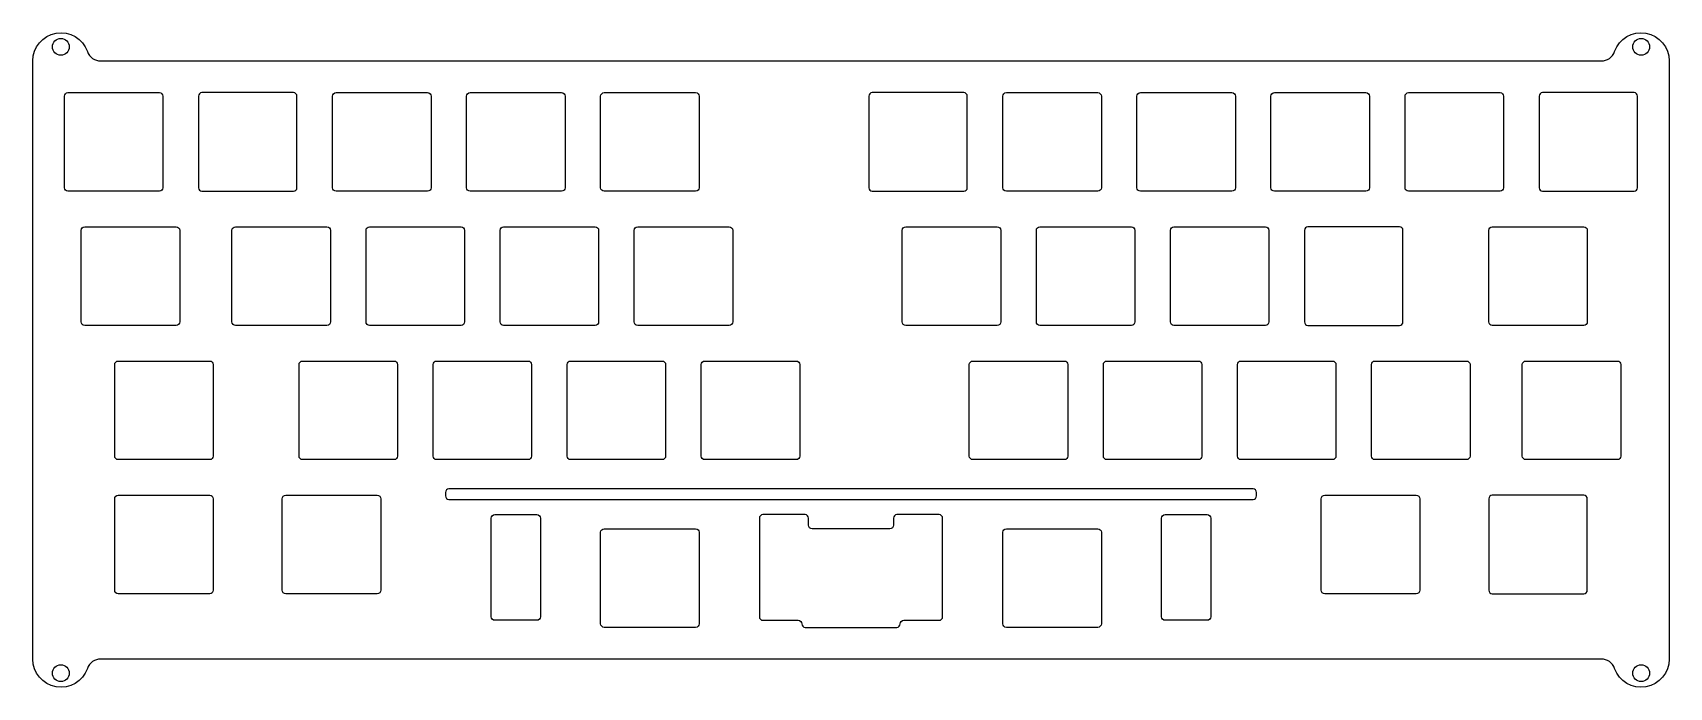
# Model space of a CAD drawing. Header units: millimetres. Extents: x -2 to 231, y -87 to 6.
import ezdxf

# ---------------------------------------------------------------- set-up
doc = ezdxf.new("R2010")
doc.units = ezdxf.units.MM
doc.layers.get('0').update_dxf_attribs({"linetype": 'CONTINUOUS'})

msp = doc.modelspace()

# ---------------------------------------------------------------- linework, layer by layer
for points in [[(-1.975, 1.975, -0.843038997), (5.79624, 3.30833, 0.317837245), (7.68185, 1.975), (220.91815, 1.975, 0.317837245), (222.80376, 3.30833, -0.843038997), (230.575, 1.975), (230.575, -82.9375, -0.843038997), (222.80376, -84.27083, 0.317837245), (220.91815, -82.9375), (7.68185, -82.9375, 0.317837245), (5.79624, -84.27083, -0.843038997), (-1.975, -82.9375)], [(2.525, -3.025, -0.414213562), (3.025, -2.525), (16.025, -2.525, -0.414213562), (16.525, -3.025), (16.525, -16.025, -0.414213562), (16.025, -16.525), (3.025, -16.525, -0.414213562), (2.525, -16.025)], [(21.575, -3.025), (21.575, -16.025, 0.414213562), (22.075, -16.525), (35.075, -16.525, 0.414213562), (35.575, -16.025), (35.575, -3.025, 0.414213562), (35.075, -2.525), (22.075, -2.525, 0.414213562)], [(54.125, -2.525, -0.414213562), (54.625, -3.025), (54.625, -16.025, -0.414213562), (54.125, -16.525), (41.125, -16.525, -0.414213562), (40.625, -16.025), (40.625, -3.025, -0.414213562), (41.125, -2.525)], [(59.675, -3.025, -0.414213562), (60.175, -2.525), (73.175, -2.525, -0.414213562), (73.675, -3.025), (73.675, -16.025, -0.414213562), (73.175, -16.525), (60.175, -16.525, -0.414213562), (59.675, -16.025)], [(78.725, -3.025, -0.414213562), (79.225, -2.525), (92.225, -2.525, -0.414213562), (92.725, -3.025), (92.725, -16.025, -0.414213562), (92.225, -16.525), (79.225, -16.525, -0.414213562), (78.725, -16.025)], [(116.825, -3.025), (116.825, -16.025, 0.414213562), (117.325, -16.525), (130.325, -16.525, 0.414213562), (130.825, -16.025), (130.825, -3.025, 0.414213562), (130.325, -2.525), (117.325, -2.525, 0.414213562)], [(135.875, -3.025, -0.414213562), (136.375, -2.525), (149.375, -2.525, -0.414213562), (149.875, -3.025), (149.875, -16.025, -0.414213562), (149.375, -16.525), (136.375, -16.525, -0.414213562), (135.875, -16.025)], [(168.425, -2.525, -0.414213562), (168.925, -3.025), (168.925, -16.025, -0.414213562), (168.425, -16.525), (155.425, -16.525, -0.414213562), (154.925, -16.025), (154.925, -3.025, -0.414213562), (155.425, -2.525)], [(173.975, -3.025, -0.414213562), (174.475, -2.525), (187.475, -2.525, -0.414213562), (187.975, -3.025), (187.975, -16.025, -0.414213562), (187.475, -16.525), (174.475, -16.525, -0.414213562), (173.975, -16.025)], [(193.025, -3.025, -0.414213562), (193.525, -2.525), (206.525, -2.525, -0.414213562), (207.025, -3.025), (207.025, -16.025, -0.414213562), (206.525, -16.525), (193.525, -16.525, -0.414213562), (193.025, -16.025)], [(212.075, -3.025), (212.075, -16.025, 0.414213562), (212.575, -16.525), (225.575, -16.525, 0.414213562), (226.075, -16.025), (226.075, -3.025, 0.414213562), (225.575, -2.525), (212.575, -2.525, 0.414213562)], [(4.90625, -22.075, -0.414213562), (5.40625, -21.575), (18.40625, -21.575, -0.414213562), (18.90625, -22.075), (18.90625, -35.075, -0.414213562), (18.40625, -35.575), (5.40625, -35.575, -0.414213562), (4.90625, -35.075)], [(26.3375, -22.075, -0.414213562), (26.8375, -21.575), (39.8375, -21.575, -0.414213562), (40.3375, -22.075), (40.3375, -35.075, -0.414213562), (39.8375, -35.575), (26.8375, -35.575, -0.414213562), (26.3375, -35.075)], [(58.8875, -21.575, -0.414213562), (59.3875, -22.075), (59.3875, -35.075, -0.414213562), (58.8875, -35.575), (45.8875, -35.575, -0.414213562), (45.3875, -35.075), (45.3875, -22.075, -0.414213562), (45.8875, -21.575)], [(64.4375, -22.075, -0.414213562), (64.9375, -21.575), (77.9375, -21.575, -0.414213562), (78.4375, -22.075), (78.4375, -35.075, -0.414213562), (77.9375, -35.575), (64.9375, -35.575, -0.414213562), (64.4375, -35.075)], [(83.4875, -22.075, -0.414213562), (83.9875, -21.575), (96.9875, -21.575, -0.414213562), (97.4875, -22.075), (97.4875, -35.075, -0.414213562), (96.9875, -35.575), (83.9875, -35.575, -0.414213562), (83.4875, -35.075)], [(135.0875, -21.575, -0.414213562), (135.5875, -22.075), (135.5875, -35.075, -0.414213562), (135.0875, -35.575), (122.0875, -35.575, -0.414213562), (121.5875, -35.075), (121.5875, -22.075, -0.414213562), (122.0875, -21.575)], [(140.6375, -22.075, -0.414213562), (141.1375, -21.575), (154.1375, -21.575, -0.414213562), (154.6375, -22.075), (154.6375, -35.075, -0.414213562), (154.1375, -35.575), (141.1375, -35.575, -0.414213562), (140.6375, -35.075)], [(173.1875, -21.575, -0.414213562), (173.6875, -22.075), (173.6875, -35.075, -0.414213562), (173.1875, -35.575), (160.1875, -35.575, -0.414213562), (159.6875, -35.075), (159.6875, -22.075, -0.414213562), (160.1875, -21.575)], [(178.7375, -22.075), (178.7375, -35.075, 0.414213562), (179.2375, -35.575), (192.2375, -35.575, 0.414213562), (192.7375, -35.075), (192.7375, -22.075, 0.414213562), (192.2375, -21.575), (179.2375, -21.575, 0.414213562)], [(204.93125, -22.075, -0.414213562), (205.43125, -21.575), (218.43125, -21.575, -0.414213562), (218.93125, -22.075), (218.93125, -35.075, -0.414213562), (218.43125, -35.575), (205.43125, -35.575, -0.414213562), (204.93125, -35.075)], [(9.66875, -41.125, -0.414213562), (10.16875, -40.625), (23.16875, -40.625, -0.414213562), (23.66875, -41.125), (23.66875, -54.125, -0.414213562), (23.16875, -54.625), (10.16875, -54.625, -0.414213562), (9.66875, -54.125)], [(35.8625, -41.125, -0.414213562), (36.3625, -40.625), (49.3625, -40.625, -0.414213562), (49.8625, -41.125), (49.8625, -54.125, -0.414213562), (49.3625, -54.625), (36.3625, -54.625, -0.414213562), (35.8625, -54.125)], [(68.4125, -40.625, -0.414213562), (68.9125, -41.125), (68.9125, -54.125, -0.414213562), (68.4125, -54.625), (55.4125, -54.625, -0.414213562), (54.9125, -54.125), (54.9125, -41.125, -0.414213562), (55.4125, -40.625)], [(73.9625, -41.125, -0.414213562), (74.4625, -40.625), (87.4625, -40.625, -0.414213562), (87.9625, -41.125), (87.9625, -54.125, -0.414213562), (87.4625, -54.625), (74.4625, -54.625, -0.414213562), (73.9625, -54.125)], [(93.0125, -41.125, -0.414213562), (93.5125, -40.625), (106.5125, -40.625, -0.414213562), (107.0125, -41.125), (107.0125, -54.125, -0.414213562), (106.5125, -54.625), (93.5125, -54.625, -0.414213562), (93.0125, -54.125)], [(131.1125, -41.125, -0.414213562), (131.6125, -40.625), (144.6125, -40.625, -0.414213562), (145.1125, -41.125), (145.1125, -54.125, -0.414213562), (144.6125, -54.625), (131.6125, -54.625, -0.414213562), (131.1125, -54.125)], [(150.1625, -41.125, -0.414213562), (150.6625, -40.625), (163.6625, -40.625, -0.414213562), (164.1625, -41.125), (164.1625, -54.125, -0.414213562), (163.6625, -54.625), (150.6625, -54.625, -0.414213562), (150.1625, -54.125)], [(169.2125, -41.125, -0.414213562), (169.7125, -40.625), (182.7125, -40.625, -0.414213562), (183.2125, -41.125), (183.2125, -54.125, -0.414213562), (182.7125, -54.625), (169.7125, -54.625, -0.414213562), (169.2125, -54.125)], [(188.2625, -41.125, -0.414213562), (188.7625, -40.625), (201.7625, -40.625, -0.414213562), (202.2625, -41.125), (202.2625, -54.125, -0.414213562), (201.7625, -54.625), (188.7625, -54.625, -0.414213562), (188.2625, -54.125)], [(209.69375, -41.125, -0.414213562), (210.19375, -40.625), (223.19375, -40.625, -0.414213562), (223.69375, -41.125), (223.69375, -54.125, -0.414213562), (223.19375, -54.625), (210.19375, -54.625, -0.414213562), (209.69375, -54.125)], [(9.66875, -60.175, -0.414213562), (10.16875, -59.675), (23.16875, -59.675, -0.414213562), (23.66875, -60.175), (23.66875, -73.175, -0.414213562), (23.16875, -73.675), (10.16875, -73.675, -0.414213562), (9.66875, -73.175)], [(33.48125, -60.175, -0.414213562), (33.98125, -59.675), (46.98125, -59.675, -0.414213562), (47.48125, -60.175), (47.48125, -73.175, -0.414213562), (46.98125, -73.675), (33.98125, -73.675, -0.414213562), (33.48125, -73.175)], [(171.92475, -59.78125), (171.92475, -59.28125, 0.414213562), (171.42475, -58.78125), (57.17525, -58.78125, 0.414213562), (56.67525, -59.28125), (56.67525, -59.78125, 0.414213562), (57.17525, -60.28125), (171.42475, -60.28125, 0.414213562)], [(194.61875, -59.675, -0.414213562), (195.11875, -60.175), (195.11875, -73.175, -0.414213562), (194.61875, -73.675), (181.61875, -73.675, -0.414213562), (181.11875, -73.175), (181.11875, -60.175, -0.414213562), (181.61875, -59.675)], [(204.93125, -60.175), (204.93125, -73.175, 0.414213562), (205.43125, -73.675), (218.43125, -73.675, 0.414213562), (218.93125, -73.175), (218.93125, -60.175, 0.414213562), (218.43125, -59.675), (205.43125, -59.675, 0.414213562)], [(69.675, -62.4375, -0.414213562), (70.175, -62.9375), (70.175, -76.9375, -0.414213562), (69.675, -77.4375), (63.675, -77.4375, -0.414213562), (63.175, -76.9375), (63.175, -62.9375, -0.414213562), (63.675, -62.4375)], [(106.8, -77.4375, -0.414213562), (107.3, -77.9375, 0.414213562), (107.8, -78.4375), (120.8, -78.4375, 0.414213562), (121.3, -77.9375, -0.414213562), (121.8, -77.4375), (126.825, -77.4375, 0.414213562), (127.325, -76.9375), (127.325, -62.9375, 0.414213562), (126.825, -62.4375), (120.825, -62.4375, 0.414213562), (120.325, -62.9375), (120.325, -63.9375, -0.414213562), (119.825, -64.4375), (108.775, -64.4375, -0.414213562), (108.275, -63.9375), (108.275, -62.9375, 0.414213562), (107.775, -62.4375), (101.775, -62.4375, 0.414213562), (101.275, -62.9375), (101.275, -76.9375, 0.414213562), (101.775, -77.4375)], [(158.425, -62.9375, -0.414213562), (158.925, -62.4375), (164.925, -62.4375, -0.414213562), (165.425, -62.9375), (165.425, -76.9375, -0.414213562), (164.925, -77.4375), (158.925, -77.4375, -0.414213562), (158.425, -76.9375)], [(78.725, -64.9375, -0.414213562), (79.225, -64.4375), (92.225, -64.4375, -0.414213562), (92.725, -64.9375), (92.725, -77.9375, -0.414213562), (92.225, -78.4375), (79.225, -78.4375, -0.414213562), (78.725, -77.9375)], [(135.875, -64.9375, -0.414213562), (136.375, -64.4375), (149.375, -64.4375, -0.414213562), (149.875, -64.9375), (149.875, -77.9375, -0.414213562), (149.375, -78.4375), (136.375, -78.4375, -0.414213562), (135.875, -77.9375)]]:
    msp.add_lwpolyline(points, format="xyb", close=True)
for centre in [(2.025, 3.975), (226.575, 3.975), (2.025, -84.9375), (226.575, -84.9375)]:
    msp.add_circle(centre, 1.2)

doc.saveas('drawing.dxf')
